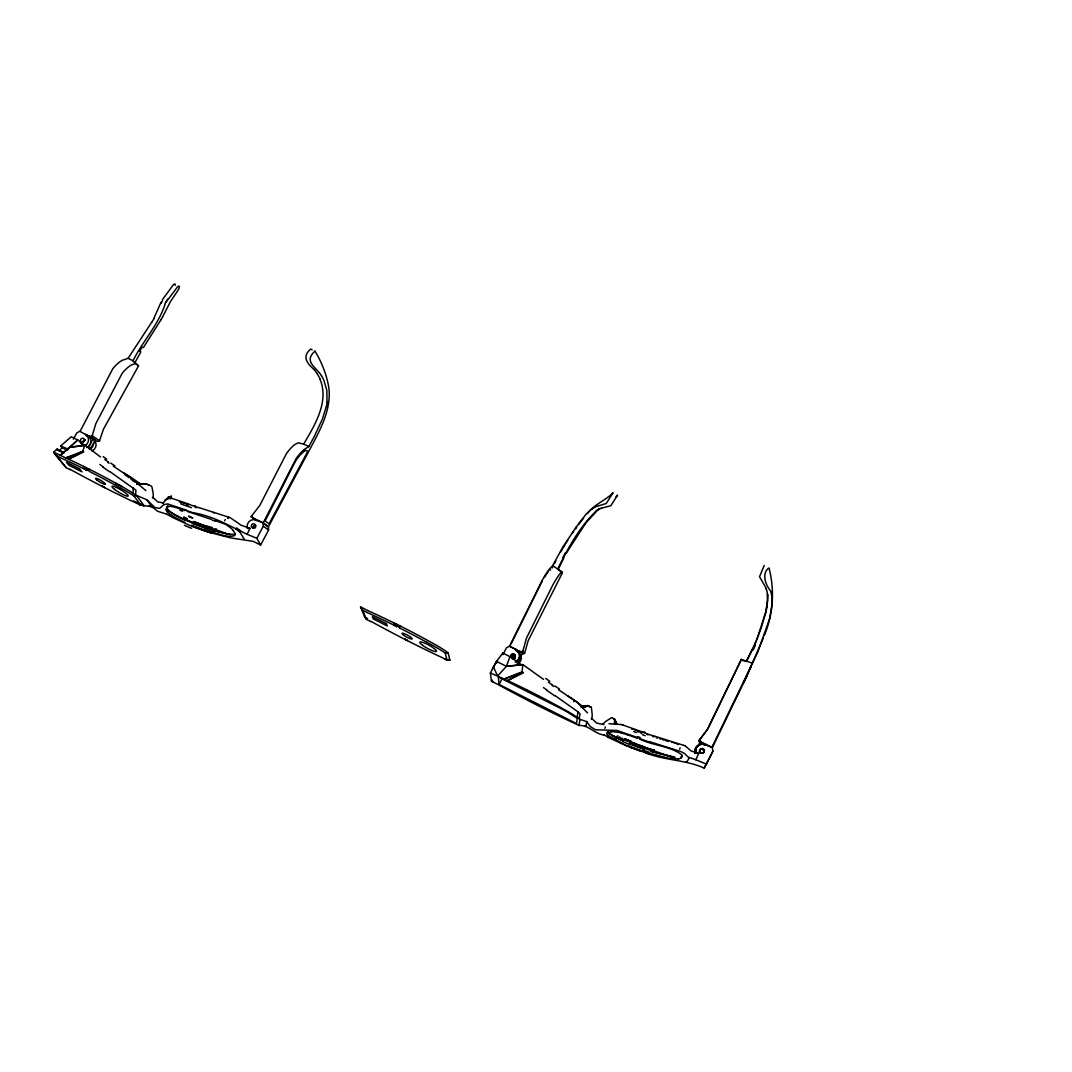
<?xml version="1.0" encoding="UTF-8"?>
<svg xmlns="http://www.w3.org/2000/svg" width="1072" height="1072" viewBox="0 0 1072 1072"><rect width="100%" height="100%" fill="white"/><g stroke="black" fill="none" stroke-linecap="round" stroke-linejoin="round"><path stroke-width="1.5" d="M170.716 499.016L170.756 498.453A17.018 5.213 44.6 0 1 170.81 497.931L171.332 496.966M764.242 565.44L759.499 576.763L764.671 585.567A72.226 41.5 -30.5 0 1 765.957 588.206M768.088 594.719L767.217 604.782M699.051 740.484L699.038 740.672A2.988 2.935 48 0 0 700.699 743.151M699.828 739.466L699.815 739.653A3.028 2.975 47.7 0 0 701.503 742.159L712.304 747.573L712.934 751.191L704.197 768.101C685.785 759.78 664.238 760.423 645.237 752.732M186.555 510.178L167.54 503.88L163.721 504.671L159.795 508.342L154.917 507.592L146.784 499.74L135.608 494.996L135.93 490.172L109.96 471.64M170.448 511.974A13.762 2.573 28.6 0 1 168.384 510.192L166.937 508.262L167.058 506.574M163.4 502.929L157.839 501.964L153.108 497.609A39.329 35.577 -84.7 0 0 153.229 493.669L151.969 487.077A5.628 4.154 87.5 0 0 151.192 486.005L146.77 484.236A36.354 20.958 55.3 0 0 145.417 484.142A32.683 20.301 -46 0 0 144.305 484.048L138.851 484.423L136.827 483.445M603.965 724.605L596.702 723.104L592.079 718.709M490.373 672.988L504.242 679.018L522.037 671.822L522.855 664.6L506.44 666.342L496.55 661.384L490.373 672.988L491.418 681.189L498.52 684.767A280.368 61.104 27.9 0 0 579.068 725.463C588.474 724.833 594.571 733.824 603.871 735.017M327.014 402.335L326.826 390.302L323.798 380.078A67.697 52.26 -30.9 0 0 321.506 375.87M614.551 723.345L614.564 719.915M579.068 725.463L579.912 719.352L577.017 717.235A27.336 5.052 27.6 0 0 566.083 710.535M586.036 725.891L586.719 721.603L579.912 719.352M766.708 607.878L766.976 606.31M175.272 285.273L175.151 284.08L174.2 284.12A3.913 1.447 -64.5 0 0 173.356 284.777L162.435 299.651M577.017 717.235L578.089 711.929L555.108 695.621M765.703 612.326L767.445 600.963L767.244 593.727M326.33 406.489L322.391 419.072L314.444 436.183L308.883 446.542L304.461 449.315A30.552 9.139 -63.5 0 0 296.14 458.521L263.163 522.935L268.389 526.875L268.603 530.064L260.617 545.032L253.367 541.387L230.815 537.916L207.486 531.886L189.972 525.521L172.525 517.441A40.093 10.894 28.8 0 1 166.656 514.051M770.111 616.025L772.162 603.255L771.813 595.054M766.051 611.134L756.792 639.837M585.808 706.662L581.52 706.85L580.702 705.028A33.46 6.445 27.7 0 0 574.15 700.083L572.595 699.038A33.46 6.445 27.7 0 0 567.544 695.862M579.001 718.655L580.14 713.979L578.089 711.929M765.663 612.795L761.107 628.232L754.675 644.781M706.622 764.242L695.849 759.753L698.703 753.415L695.648 753.214L695.554 751.834A6.834 6.713 49.7 0 1 704.746 744.517L712.357 747.559L746.621 676.727M63.69 452.33L60.166 455.439L70.243 447.104L84.755 445.55L77.747 439.962L71.261 436.719L60.635 445.992L67.858 449.007L63.69 452.33L57.138 449.034L53.6 452.116L65.781 457.945L82.866 451.205L84.782 444.907L100.446 456.98M260.617 545.032L256.824 538.305L247.083 534.271L250.017 528.375L241.173 525.226L230.962 518.191A12.569 3.095 16.7 0 0 228.751 517.186M764.296 635.535C773.314 614.015 774.815 590.35 768.999 567.919C761.656 572.595 764.899 584.441 770.862 591.302M763.438 637.84L744.035 682.02M769.053 620.246L757.703 652.245L712.089 746.996M521.635 653.625A2.881 2.854 -49.1 0 0 524.489 653.451L522.908 651.119L522.453 652.714L526.379 638.282L552.991 584.615A31.463 3.645 -63.9 0 1 559.611 574.177L561.822 571.724L552.629 565.668L549.306 569.138A31.423 3.873 -63.8 0 0 542.62 579.537L509.508 646.242L521.193 652.084L522.332 653.518L519.049 660.004A5.628 5.588 -52.7 0 1 517.253 662.054M524.623 653.344L528.121 640.788L562.291 573.064L561.822 571.724M94.189 439.788L96.828 441.101A2.76 2.573 -43.9 0 0 99.495 440.914L103.475 429.122L138.516 365.927L132.982 360.808L128.104 358.289L122.288 360.286A29.909 12.851 -63.2 0 0 112.828 368.661L80.038 431.453M99.629 440.806L92.232 435.808L91.75 437.296L95.797 423.735L122.208 373.257A29.949 12.663 -63.2 0 1 131.615 364.855L135.782 363.529L138.516 365.927M679.648 749.274L680.117 747.854M604.889 728.33L605.385 726.95M493.428 666.838L497.569 675.99L506.44 666.342L509.95 656.64L502.768 653.036L496.55 661.384L492.437 669.116M741.382 659.401L708.016 728.692L698.797 740.806L707.105 729.925L741.382 659.401L752.464 663.22M756.175 641.056L746.514 661.169L752.423 649.672M240.034 532.194L240.597 530.921L236.671 527.933L236.095 529.206L240.034 532.194L244.202 539.243L243.237 539.069M224.651 520.804L225.227 519.518M181.463 502.661L180.873 503.947L191.513 507.672M164.927 304.716C158.013 325.419 142.536 341.459 132.982 360.808L135.782 363.529M562.291 573.064L558.298 569.272L563.805 557.882M746.594 676.606L750.815 667.253L750.413 667.816M161.122 302.09L153.671 318.799M697.202 747.171C702.388 740.122 696.666 740.511 704.867 744.745M695.514 752.933A6.807 6.673 49.8 0 1 704.465 744.826L705.416 744.089M704.197 768.101L712.934 751.191M511.063 643.924L542.392 580.756M517.2 662A6.553 6.499 -52.4 0 0 516.851 650.972L516.141 649.511L509.428 646.148L506.399 647.903L502.982 654.657L502.768 653.036M580.702 705.028L581.024 706.729L581.734 705.925L584.87 706.569M552.093 568.08L552.844 566.606M516.476 650.784L516.141 649.511M587.389 513.662C593.955 504.43 605.305 500.651 612.943 492.865M552.629 565.668L562.787 547.176L576.093 527.143M554.345 563.684L555.832 560.817M499.07 684.445L498.266 676.968L565.333 710.79L577.192 718.347L576.522 723.573L499.07 684.445L502.138 678.656M135.005 362.457L140.874 351.924M256.824 538.305L263.31 526.164L262.962 522.814L256.061 520.081A6.419 6.124 -45.2 0 0 247.176 526.955L247.217 528.241L250.017 528.375M162.569 317.004L170.381 301.714L178.676 289.306L179.52 286.465L178.394 286.103A3.913 1.38 -63.7 0 0 177.309 287.149L167.902 299.691M602.384 507.887L610.852 505.729L617.579 495.076L616.011 496.926M566.271 553.219L585.178 524.02M689.162 757.917L686.911 762.004L685.678 761.71M73.338 439.198L76.836 432.9L79.73 431.252L95.395 439.949L92.045 446.006A5.4 5.012 -44.4 0 1 89.351 448.431M88.025 436.451L85.8 434.281L88.36 436.612A6.271 5.829 -44.4 0 1 86.765 447.547M560.468 552.335L562.237 549.293M166.187 302.264L166.843 301.165M128.104 358.289L151.688 322.243M161.081 319.63L143.393 347.569M491.418 681.189L492.102 680.023L492.705 681.832M562.84 548.288L565.266 544.281M263.163 522.935L252.161 517.441L255.283 519.464L253.421 518.057A2.841 2.707 -44.2 0 1 251.974 515.753L250.969 516.838L259.826 505.381L286.371 453.724A30.525 9.34 -63.5 0 1 294.76 444.558L298.204 442.83L303.671 444.13C314.753 425.061 329.452 401.786 319.992 379.073M612.889 493.013L606.216 503.518L594.799 506.962M565.882 543.29L567.771 540.328M59.603 451.031L61.881 447.547L60.635 445.992M57.138 449.034L56.749 449.637L63.864 453.228M165.276 500.396L170.26 496.644M572.609 533.039L573.614 531.591M575.597 528.764L576.615 527.357M578.572 523.712L586.277 513.957L591.851 508.771M578.639 524.57L580.662 521.876M581.158 521.22L583.61 518.124M587.161 521.474L599.194 508.476M170.662 496.242L165.436 499.78M581.024 706.729L581.734 705.925M166.897 507.458L165.798 509.548L167.339 512.027M167.768 505.676L167.889 505.555A97.07 18.425 24.8 0 1 167.915 505.394M549.789 569.768L550.633 570.17M712.773 745.71L713.496 745M681.216 757.931L681.792 757.221A98.155 18.479 12.1 0 0 682.06 756.618A77.425 14.566 12 0 0 682.181 756.135A71.851 13.494 12.1 0 0 682.1 755.117C670.71 745.978 653.183 745.723 639.823 739.144M67.174 449.275L77.747 439.962L70.243 447.104L81.526 445.898M522.908 651.119L522.761 651.227A2.921 2.894 -48.4 0 1 519.866 651.414L521.85 652.875L518.553 659.401A5.668 5.615 -52.5 0 1 518.245 659.87M92.232 435.808L92.098 435.915A2.801 2.6 -43.9 0 1 89.391 436.116L93.224 438.488L89.86 444.572A5.427 5.038 -44.4 0 1 89.552 445.001M595.71 511.465C579.309 527.411 568.013 548.087 558.03 568.441L558.298 569.272M167.42 507.002L170.301 506.306M598.524 509.602L599.998 508.838M314.967 351.174C321.292 361.063 327.456 376.406 329.037 389.431C330.94 411.045 319.536 431.145 309.714 449.543L268.389 526.875L262.962 522.814M136.72 483.807L138.851 482.869L140.231 483.941L136.72 483.807L144.398 483.861M234.647 534.432L228.242 534.137L211.506 529.983M613.439 718.803L614.685 719.071A22.03 6.62 -63.8 0 1 615.047 719.62L615.315 720.076M584.642 705.966L587.228 705.59A21.963 8.777 -63.9 0 1 588.032 705.698L590.9 706.944M678.63 758.976L669.116 758.36L648.882 753.067M583.798 706.1L581.882 706.394A8.496 5.481 -72 0 1 580.903 706.435L580.595 706.368M506.44 666.342L522.855 664.6L543.598 679.434M115.401 485.134L122.61 489.113A26.532 4.422 30.7 0 1 133.92 495.947L136.707 495.773L144.077 505.716L139.641 504.952L151.849 506.708L157.584 511.277L166.562 514.131M426.844 642.249L434.24 646.336A26.8 4.878 28.6 0 1 445.295 653.076L448.19 652.902L449.865 660.191L445.269 659.401L449.865 660.191M608.963 723.694L621.01 724.525M140.231 483.941L138.181 483.995L138.851 482.869A32.629 5.682 30.9 0 0 130.985 477.348L129.27 476.236A32.629 5.682 30.9 0 0 123.95 472.966M588.568 705.818L587.885 705.872A38.337 15.732 64.8 0 0 587.014 706.059L583.101 707.868L581.587 707.131M612.018 731.801L607.301 732.216L606.564 733.637A14.284 2.72 24.8 0 0 607.596 734.963M698.703 753.415L691.145 750.99L685.49 746.125M144.425 484.155L145.417 484.155M612.3 717.691L614.377 719.191A37.815 13.427 -15.2 0 1 614.417 719.955M613.519 731.801L619.268 732.444M170.609 498.118L167.674 498.936M135.608 494.996L133.29 493.428A26.586 4.449 30.8 0 0 121.953 486.581L115.414 482.963A149.209 23.303 30.5 0 0 89.753 469.442L83.603 468.558M674.958 757.154L650.677 751.338M145.403 483.941L146.368 484.075A20.877 14.204 -60.9 0 1 147.601 484.397L149.021 485.08M742.253 660.486L745.094 660.942M230.52 534.7L212.082 530.158M171.641 506.48L175.058 507.297M671.407 756.671L650.878 751.325M695.849 759.753L688.211 757.087L684.418 753.388L680.8 751.566L649.15 741.556M621.237 732.913L625.726 734.226M215.512 528.978L216.263 529.193M247.083 534.271C230.145 526.231 214.025 516.53 194.903 513.059M215.338 528.965L216.102 529.179M393.169 624.695L400.312 626.008L393.612 622.671L399.856 628.031M653.531 749.837L654.376 750.092M653.317 749.851L654.148 750.092M209.777 531.618C217.79 532.972 226.835 538.332 234.674 535.531A31.785 8.067 16 0 0 234.969 533.427M622.966 725.047L641.686 731.694M668.312 741.435L665.953 740.712M211.385 519.397L187.345 511.424M664.171 740.176L662.952 739.787M214.681 520.416L225.777 524.382L231.632 528.657A69.64 17.487 16.3 0 1 233.026 530.318M661.143 739.224L659.937 738.836M211.291 533.052L193.282 526.848M657.551 738.072L656.345 737.67M628.125 734.99L637.291 738.219M136.747 483.298L137.926 483.633A8.04 7.048 -72.7 0 0 139.132 483.767M631.689 729.027L632.761 729.375M677.035 744.142L678.134 744.504M198.534 507.471L228.711 517.2M649.377 754.031L626.356 745.817L608.159 737.389M206.373 526.218L200.29 524.087M205.409 528.081L192.531 523.337M204.444 529.943L191.553 525.213M652.848 735.593L683.628 745.321M675.347 758.494L612.045 735.606M206.909 526.365L205.368 525.856M205.945 528.241L192.223 523.149M652.848 736.504L653.987 736.879M645.022 747.238L632.011 742.454M644.044 749.221L629.492 743.7M643.079 751.217L629.264 746.099M183.098 503.063L184.036 503.384M645.156 747.197L643.495 746.635M644.192 749.181L638.416 747.144M195.238 507.378L196.323 507.753M203.841 525.32L202.313 524.784M227.478 534.285C209.094 525.709 187.252 523.659 170.368 511.947M634.852 730.086L635.924 730.461M642.677 746.34L640.212 745.469M641.123 751.365L629.894 747.238M647.032 734.481L648.104 734.869M633.565 731.546L636.473 732.578M642.302 734.655L645.223 735.687M188.19 503.894L171.989 498.359A11.068 2.117 26.3 0 0 170.582 498.105M186.005 504.081L187.051 504.456M640.145 738.407L617.03 730.474L595.402 729.764L590.35 726.602L586.719 721.603M185.014 510.594L176.987 507.86A30.405 4.382 22.8 0 0 175.165 507.378M639.381 745.161L637.76 744.558M199.539 523.819L200.786 524.235M637.599 746.849L630.296 744.022M200.022 523.953L198.025 523.243M198.508 523.377L193.496 521.474M636.125 743.955L634.503 743.325M197.744 523.096L196.23 522.506M633.686 743.017L632.078 742.373M195.466 522.211L193.938 521.595M630.457 741.717L631.261 742.038M227.559 518.071L228.336 518.419M624.105 739.104L624.882 739.452M622.162 743.07L618.33 741.275M185.965 518.245L186.716 518.593M186.3 518.299L187.077 518.66M185.751 520.456L181.999 518.687A32.562 9.353 27.1 0 1 179.761 517.588L179.037 517.186M186.099 520.523L182.24 518.701A34.277 9.474 27.1 0 1 179.935 517.508L179.158 517.133M184.786 522.319L181.034 520.55M303.671 444.13L308.883 446.542M621.787 738.032L622.551 738.394M185.215 517.897L183.714 517.186M619.911 739.466L623.073 740.94L619.134 739.077A35.644 9.554 21.9 0 1 616.856 737.911M183.982 517.213L184.759 517.588M82.866 451.205L68.648 459.245L83.79 451.902L65.781 457.945L68.648 459.245A149.209 23.303 30.5 0 1 83.562 466.36L89.753 469.442M256.865 520.63L253.997 518.821M86.738 435.245L91.991 437.872M85.532 434.776L85.854 434.937A6.311 5.856 -44.4 0 1 84.969 445.604M515.873 650.034L520.483 652.191M87.006 435.755L89.619 437.054M516.664 650.677L519.558 652.124M701.222 742.507L706.421 745.107M521.005 652.848L522.332 653.518M94.202 439.346L95.395 439.949M61.881 447.547L67.563 450.401M370.845 621.626L366.45 619.402L364.761 617.204L360.514 606.886L367.575 610.437M70.203 469.697L66.102 467.633L53.6 452.116L56.066 455.52L60.246 457.623M360.514 606.886L362.684 610.209L367.173 612.474M364.761 617.204L367.522 618.598M615.542 724.203L614.511 723.667M178.073 519.049L178.81 519.438A32.575 9.246 27 0 0 181.047 520.496M617.338 735.807L618.062 736.183M616.078 737.523L617.083 738.166A33.848 9.42 21.6 0 0 619.281 739.291M615.395 739.774L616.119 740.162A33.862 9.42 21.6 0 0 618.263 741.301M396.359 624.453L394.858 623.931L396.278 625.03M176.893 515.913L169.671 511.491A15.196 2.613 28.2 0 1 167.688 509.91M176.13 515.605L176.853 516.007M175.875 517.87L169.403 513.81M613.881 736.343L608.534 733.087M115.414 482.963L121.953 486.581M614.256 736.652L608.668 733.007A14.298 2.734 24.9 0 1 607.529 731.64M613.278 738.635L607.69 734.99M522.037 671.822L523.471 672.787L507.619 680.573L504.242 679.018L522.747 672.278L507.619 680.573A153.082 26.184 27.8 0 1 566.029 710.548M558.485 689.752L575.959 701.41M113.257 466.106L129.645 477.08A11.055 1.487 34.5 0 1 131.615 478.514L145.926 490.654M552.093 685.437L553.648 686.495M547.43 690.381L543.45 687.581M509.95 656.64L520.818 664.265M107.696 462.26L109.036 463.198M124.808 474.641L126.215 475.633M126.911 476.129L127.622 476.625M103.301 466.977L99.884 464.511M128.318 477.134L129.002 477.63M263.31 526.164L268.603 530.064M132.285 480.122L134.616 482.011M577.674 702.75L587.523 712.907M592.039 719.232L591.288 718.454M80.346 442.709L82.102 444.491M153.068 498.091L152.438 497.408M166.669 508.919L166.977 509.227A15.196 2.613 28.2 0 0 167.312 509.562M83.562 466.36L89.78 471.64A148.981 23.115 30.5 0 1 115.361 485.201M56.066 455.52L66.102 467.633M314.498 369.853C308.334 364.574 301.661 357.579 309.567 350.102A3.966 1.568 -66.6 0 1 310.692 349.07L312.18 349.82M133.92 495.947L140.928 505.314M146.784 499.74L151.849 506.708M589.077 706.26L589.412 706.984M321.533 375.857C316.736 367.522 303.684 362.028 314.123 351.884A3.98 1.528 -66.3 0 1 314.98 351.16M316.709 372.935L317.942 374.972A66.692 51.55 -32.4 0 1 320.046 379.032M616.896 724.002L616.186 722.394M362.684 610.209L366.45 619.402M234.875 533.414L234.286 532.168A95.596 23.892 16.4 0 0 233.776 531.377A78.457 19.698 16.3 0 0 233.08 530.332M615.891 721.67L615.529 720.625M765.85 588.26L766.44 590.056M445.295 653.076L446.944 659.95M496.55 661.384L496.738 663.099M133.008 487.733L133.29 493.428M573.587 701.182A16.629 2.68 32.6 0 1 574.203 701.651M552.683 685.142A154.502 46.846 31.1 0 1 548.341 682.127M559.53 689.095A146.502 40.401 31.4 0 1 554.814 685.919M549.775 681.269A182.87 70.176 29.8 0 1 545.742 678.415M619.187 732.39A16.71 2.894 22.2 0 1 621.17 732.859M649.123 741.918A149.303 43.014 20 0 1 640.051 738.742M608.414 737.281A41.781 11.403 23.6 0 1 604.179 734.963M625.847 734.307A31.611 3.698 20.3 0 1 628.219 735.07M639.984 737.469A100.996 10.921 20.2 0 1 637.786 736.665M681.578 756.283A33.004 6.244 11.9 0 1 681.095 756.497M681.068 757.904A33.031 6.191 11.7 0 1 678.321 758.882M612.326 717.664A5.936 2.412 -42.2 0 0 611.321 717.838L605.774 721.349A41.781 25.567 -50.8 0 0 602.812 724.203M630.926 740.98A88.708 38.86 19.6 0 1 630.135 740.658M628.554 740.002A88.708 38.86 19.6 0 1 627.777 739.667M626.209 738.983A88.708 38.86 19.6 0 1 625.418 738.648M620.246 737.308A33.848 9.474 21.6 0 1 619.495 736.946M628.621 746.353A92.54 47.798 18.8 0 1 625.981 745.241M625.097 744.866A92.54 47.798 18.8 0 1 623.355 744.089M622.484 743.7A92.54 47.798 18.8 0 1 621.626 743.311M611.442 731.533A102.349 17.246 21.5 0 1 612.889 731.506M616.011 737.871A42.076 11.35 21.9 0 1 613.867 736.705M616.387 737.469A44.327 11.202 22.3 0 1 614.229 736.303M650.932 749.341A129.417 74.491 17.3 0 1 650.088 749.087M647.568 748.283A129.417 74.491 17.3 0 1 646.724 748.001M651.642 749.355A127.662 73.486 17.2 0 1 649.98 748.846M648.319 748.323A127.662 73.486 17.2 0 1 646.657 747.8M591.945 718.709A41.714 28.515 -78.5 0 0 592.2 714.609L591.463 707.922A5.963 2.908 -86.6 0 0 590.9 706.917M620.956 724.498A11.497 2.09 22.7 0 1 622.939 725.02M652.848 735.781A148.083 40.589 20 0 1 641.632 731.854M520.362 654.737A6.499 6.432 -53 0 1 518.446 663.407M683.681 745.335A13.132 2.385 12.6 0 1 685.557 746.139M644.982 732.23A131.199 27.242 20.3 0 1 643.883 731.841M671.809 742.28A55.208 2.613 16.3 0 1 672.466 742.467M615.998 722.22A17.876 3.484 49.3 0 1 615.73 721.51M586.304 726.293A41.312 11.35 31.9 0 1 584.709 725.623M650.195 753.75A129.404 76.661 17.4 0 1 643.267 751.526M650.918 750.48A127.675 72.4 17.2 0 1 644.366 748.39M630.617 741.945A88.721 37.52 19.8 0 1 624.52 739.345M631.636 741.851A89.767 38.029 19.7 0 1 624.949 739.037M630.135 744.692A89.793 38.981 19.6 0 1 623.288 741.797M649.136 752.196A127.354 71.971 17.3 0 1 643.414 750.36M615.944 739.653A42.29 10.841 22.2 0 1 613.881 738.554M554.787 695.822A147.896 44.059 31.3 0 1 547.068 690.542M584.964 706.006A17.581 2.747 2.9 0 1 584.133 706.153M516.235 650.222A6.593 6.526 -52.2 0 1 515.136 662.067M515.23 657.98A2.184 2.171 -52.4 0 1 514.091 658.717M513.193 658.771A2.184 2.171 -52.4 0 1 511.599 655.649A2.184 2.171 -52.4 0 1 515.069 655.059M520.416 655.501A6.526 6.472 -52.7 0 1 517.146 663.139M674.141 743.03A36.997 3.953 15.3 0 1 675.333 743.405M615.14 720.572A34.358 8.576 -75.5 0 1 615.328 721.175M512.376 658.57A2.171 2.157 -52.7 0 1 514.962 655.34M512.55 658.597A2.171 2.144 -52.9 0 1 514.895 655.662M700.137 753.093A2.265 2.224 49.9 0 1 699.44 751.968M702.991 753.187A2.265 2.224 49.9 0 0 702.87 749.583A2.265 2.224 49.9 0 0 699.467 750.681A2.251 2.211 49.9 0 1 702.817 749.435A2.251 2.211 49.9 0 1 703.098 753.053M641.244 732.9A70.672 1.889 20.1 0 1 640.172 732.511M638.885 732.029A70.672 1.889 20.1 0 1 637.358 731.479M641.954 733.101A94.229 9.447 20.2 0 1 640.949 732.739M695.259 753.227A6.767 6.646 49.9 0 1 699.239 745.013M700.472 753.201A2.251 2.211 49.9 0 1 699.453 751.673M701.182 753.134A2.265 2.224 49.8 0 1 700.07 749.743A2.265 2.224 49.8 0 1 703.594 749.542A2.265 2.224 49.8 0 1 702.991 753.026M695.031 753.482A6.74 6.606 50 0 1 699.788 745.08M575.919 701.41A11.39 1.956 31.9 0 1 577.634 702.736M448.19 652.902A26.84 4.918 28.6 0 0 434.053 643.964A150.656 25.527 28.7 0 0 400.325 626.048M367.709 610.584A150.656 25.527 28.7 0 1 393.679 622.792M445.027 658.985A275.919 58.384 29.2 0 1 370.952 621.345M367.307 612.621A150.442 25.313 28.7 0 1 393.223 624.815M399.816 628.098A150.442 25.313 28.7 0 1 426.803 642.316M770.674 591.422A71.033 39.463 -40 0 1 771.545 595.201M766.587 589.962A69.975 38.699 -41.2 0 1 767.431 593.607M770.272 615.851A25.527 4.65 -72.9 0 1 769.2 620.165M696.143 753.201A5.842 5.735 49.9 0 1 696.385 748.792M696.344 752.933A5.883 5.762 49.8 0 1 696.358 749.047M700.726 753.093A2.278 2.238 49.8 0 1 700.096 749.65A2.278 2.238 49.8 0 1 703.58 749.77A2.278 2.238 49.8 0 1 702.857 753.174M755.412 645.156A172.27 160.009 -84.5 0 1 753.134 650.061M766.735 607.851A27.323 6.298 -73.1 0 1 766.078 611.12M544.321 577.513A28.569 3.524 -63.8 0 1 548.475 571.322M585.205 523.98A26.8 3.363 -55.4 0 1 587.175 521.407M517.575 660.727A5.668 5.615 -52.5 0 1 517.173 661.116M515.27 655.702A2.184 2.157 -52.7 0 0 512.215 658.677A2.198 2.171 -52.5 0 1 511.84 655.461A2.198 2.171 -52.5 0 1 515.069 655.34M515.016 658.422A2.198 2.171 -52.5 0 1 514.681 658.69M562.934 557.507A174.267 155.199 -47.1 0 1 565.413 552.817M599.958 508.624A71.368 35.43 84.8 0 1 602.37 507.753M576.012 527.464A25.004 1.688 -55.4 0 1 578.344 524.221M591.905 509.187A70.069 32.763 -86.4 0 1 594.826 507.284M595.684 511.183A69.077 32.066 -85.3 0 1 598.511 509.361M144.077 505.716A276.429 51.684 31.9 0 1 140.646 504.135M137.176 502.54A276.429 51.684 31.9 0 1 133.692 500.905M139.159 504.43A276.777 51.175 31.9 0 1 69.988 469.255M60.421 457.784A148.981 23.115 30.5 0 1 83.737 468.705M162.529 317.044A25.487 4.703 -55.3 0 1 161.041 319.644M89.231 445.429A5.427 5.038 -44.4 0 1 88.494 446.166M83.268 442.28A2.104 1.956 -44.4 0 1 85.425 440.257M139.655 351.415A165.276 116.084 -53.5 0 1 142.201 347.02M166.75 300.415A68.219 16.737 87.7 0 1 167.848 299.088M153.845 318.706A23.772 5.789 -55 0 1 151.849 322.203M161.148 303.363A66.799 13.078 -84.6 0 1 162.435 300.763M164.941 303.818A65.834 12.475 -83.6 0 1 166.214 301.487M166.83 507.418A97.016 18.291 24.8 0 1 167.299 506.935M94.041 440.418A6.218 5.789 -44.4 0 1 91.87 450.843M192.732 517.843A88.909 38.445 28.6 0 1 191.339 517.253M190.628 516.959A88.909 38.445 28.6 0 1 188.538 516.034M192.411 518.098A85.211 35.925 28.5 0 1 190.99 517.481M190.28 517.173A85.211 35.925 28.5 0 1 188.86 516.543M169.483 513.836A13.748 2.546 28.6 0 1 167.42 512.068M178.903 517.374A40.441 11.256 27.1 0 1 176.679 516.168M179.265 516.972A42.599 11.082 27.2 0 1 177.041 515.779M182.588 511.21A97.204 9.286 18.2 0 1 179.922 510.232M213.328 530.72A124.138 73.78 31.4 0 1 212.537 530.493M210.956 530.024A124.138 73.78 31.4 0 1 208.584 529.3M207.794 529.045A124.138 73.78 31.4 0 1 207.003 528.791M212.403 527.571A122.503 70.457 30.5 0 1 211.653 527.357M210.889 527.129A122.503 70.457 30.5 0 1 208.625 526.419M207.11 525.923A122.503 70.457 30.5 0 1 206.36 525.682M198.333 507.579A142.469 32.254 15.5 0 1 187.948 503.974M212.966 512.483A68.635 3.685 17.5 0 1 214.279 512.898M194.514 513.287A143.675 34.451 15.3 0 1 186.086 510.366M179.453 501.884A29.989 4.476 22.9 0 1 180.31 502.138M212.149 520.134A62.297 3.27 17.5 0 1 215.03 521.019M212.377 532.637A124.138 73.7 31.3 0 1 206.052 530.694M211.398 529.099A122.516 70.015 30.4 0 1 205.368 527.196M192.196 522.292A85.211 37.734 28.8 0 1 186.206 519.692M192.518 522.922A86.202 39.222 28.9 0 1 185.804 520.067M168.786 496.698A36.89 4.958 -17.1 0 1 168.103 497.153M177.872 519.33A40.642 11.444 27.1 0 1 175.607 518.111M191.647 528.335A86.216 42.478 29.5 0 1 184.384 525.307M209.723 531.109A122.208 69.961 30.4 0 1 204.43 529.434M130.945 479.117A16.053 1.983 35 0 1 131.575 479.599M108.54 462.206A150 46.056 25.5 0 1 104.801 459.54M114.945 465.972A142.268 40.24 26.3 0 1 110.791 463.131M106.651 459.124A177.309 66.906 22.7 0 1 103.18 456.618M170.247 506.279A16.067 2.988 25.6 0 1 171.574 506.44M162.877 503.157A43.322 14.284 -50.5 0 1 164.833 501.2M109.465 471.68A143.621 43.47 25.7 0 1 102.765 466.99M83.08 442.642A2.09 1.943 -44.4 0 1 85.425 439.882M93.653 442.548A6.244 5.816 -44.4 0 1 89.405 449.248M164.753 500.597A31.53 9.286 -49.8 0 1 165.436 499.954M171.493 496.081A32.441 2.037 -73.4 0 1 171.6 496.041M151.031 506.641A40.026 9.219 36.4 0 1 149.142 505.837M195.385 505.984A126.268 20.73 17.1 0 1 194.394 505.636M188.136 505.274A90.678 5.467 18.8 0 1 187.654 505.1M255.069 528.014A2.117 2.023 -45.2 0 1 255.86 526.888M253.22 527.933A2.131 2.037 -45.2 0 1 255.565 525.106M327.121 402.295A24.267 11.792 -74.4 0 1 326.424 406.489M253.367 527.987A2.131 2.037 -45 0 1 255.752 525.374M314.418 369.907A69.05 52.555 -18.5 0 1 316.655 372.962M394.161 625.204L396.72 626.651L394.161 625.204M404.988 639.153L407.481 640.56L405.082 639.126M84.554 468.96L87.02 470.514L84.661 468.96M102.255 486.085L104.667 487.586L102.376 486.085M295.229 461.643L265.146 520.938L269.018 523.886L307.811 451.339L305.801 450.361A27.778 8.308 -63.5 0 0 296.328 459.901L295.229 461.643M525.789 689.939L528.402 691.346L525.789 689.939M533.534 702.495L536.094 703.862L533.534 702.495M79.502 468.826L66.451 462.246L68.916 465.248L81.914 471.801L79.502 468.826M386.416 623.716L372.373 616.641L373.27 618.906L387.233 625.954L386.416 623.716M513.475 658.007A2.198 2.171 -52.2 0 0 514.453 654.335A2.198 2.171 -52.2 0 0 510.795 655.354A2.198 2.171 -52.2 0 0 513.475 658.007M699.989 751.11A2.278 2.238 49.7 0 0 703.661 752.504A2.278 2.238 49.7 0 0 702.964 748.631A2.278 2.238 49.7 0 0 699.989 751.11M403.755 635.294A5.829 1.059 28.8 0 0 412.09 638.979A5.829 1.059 28.8 0 0 405.283 634.048A5.829 1.059 28.8 0 0 403.755 635.294M422.676 645.384A9.487 1.742 28.7 0 0 436.371 651.428A9.487 1.742 28.7 0 0 425.437 643.468A9.487 1.742 28.7 0 0 422.676 645.384M114.543 489.355A9.393 1.568 30.8 0 0 127.997 496.175A9.393 1.568 30.8 0 0 117.773 488.135A9.393 1.568 30.8 0 0 114.543 489.355M97.11 480.202A5.789 0.965 30.9 0 0 105.351 484.37A5.789 0.965 30.9 0 0 98.959 479.385A5.789 0.965 30.9 0 0 97.11 480.202M82.919 442.187A2.104 1.956 -44.4 0 0 84.005 438.77A2.104 1.956 -44.4 0 0 80.561 439.761A2.104 1.956 -44.4 0 0 82.919 442.187M253.876 527.88A2.144 2.037 -45.2 0 0 254.908 524.369A2.144 2.037 -45.2 0 0 251.384 525.36A2.144 2.037 -45.2 0 0 253.876 527.88"/></g></svg>
